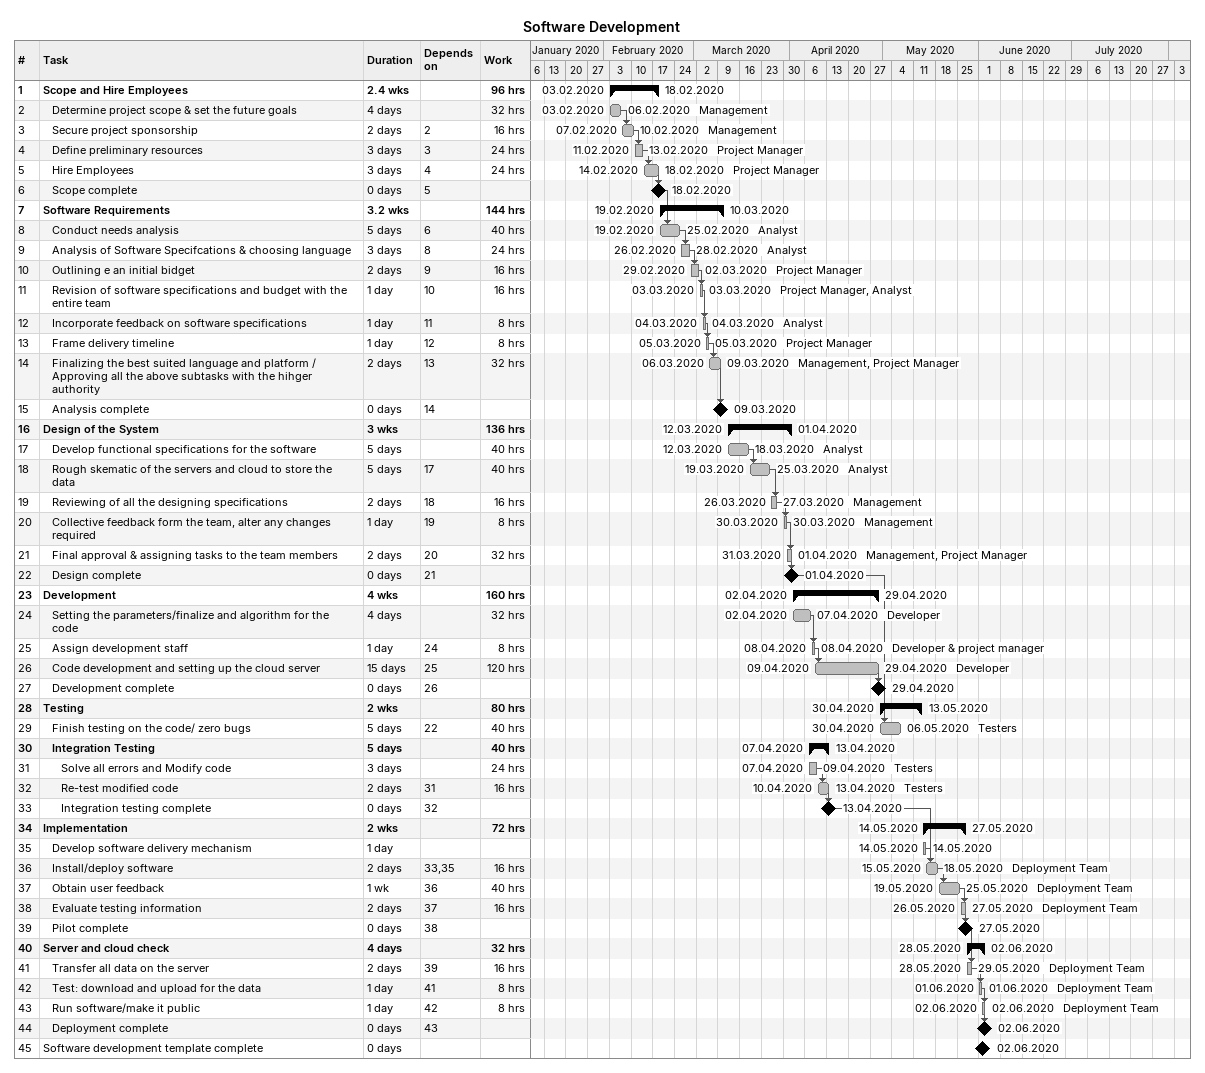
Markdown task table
Software Development

| ID | Level | Task | Duration | Start | Finish | Predecessors | Resources | Work (h) |
|---|---|---|---|---|---|---|---|---|
| 1 | 1 | **Scope and Hire Employees** | 2.4w | 2020-02-03 | 2020-02-18 |  |  | 96 |
| 2 | 2 | Determine project scope & set the future goals | 4d | 2020-02-03 | 2020-02-06 |  | Management | 32 |
| 3 | 2 | Secure project sponsorship | 2d | 2020-02-07 | 2020-02-10 | 2 | Management | 16 |
| 4 | 2 | Define preliminary resources | 3d | 2020-02-11 | 2020-02-13 | 3 | Project Manager | 24 |
| 5 | 2 | Hire Employees | 3d | 2020-02-14 | 2020-02-18 | 4 | Project Manager | 24 |
| 6 | 2 | Scope complete | 0d | 2020-02-18 | 2020-02-18 | 5 |  |  |
| 7 | 1 | **Software Requirements** | 3.2w | 2020-02-19 | 2020-03-10 |  |  | 144 |
| 8 | 2 | Conduct needs analysis | 5d | 2020-02-19 | 2020-02-25 | 6 | Analyst | 40 |
| 9 | 2 | Analysis of Software Specifcations & choosing language | 3d | 2020-02-26 | 2020-02-28 | 8 | Analyst | 24 |
| 10 | 2 | Outlining e an initial bidget | 2d | 2020-02-29 | 2020-03-02 | 9 | Project Manager | 16 |
| 11 | 2 | Revision of software specifications and budget with the entire team | 1d | 2020-03-03 | 2020-03-03 | 10 | Project Manager, Analyst | 16 |
| 12 | 2 | Incorporate feedback on software specifications | 1d | 2020-03-04 | 2020-03-04 | 11 | Analyst | 8 |
| 13 | 2 | Frame delivery timeline | 1d | 2020-03-05 | 2020-03-05 | 12 | Project Manager | 8 |
| 14 | 2 | Finalizing the best suited language and platform / Approving all the above subtasks with the hihger authority | 2d | 2020-03-06 | 2020-03-09 | 13 | Management, Project Manager | 32 |
| 15 | 2 | Analysis complete | 0d | 2020-03-09 | 2020-03-09 | 14 |  |  |
| 16 | 1 | **Design of the System** | 3w | 2020-03-12 | 2020-04-01 |  |  | 136 |
| 17 | 2 | Develop functional specifications for the software | 5d | 2020-03-12 | 2020-03-18 |  | Analyst | 40 |
| 18 | 2 | Rough skematic of the servers and cloud to store the data | 5d | 2020-03-19 | 2020-03-25 | 17 | Analyst | 40 |
| 19 | 2 | Reviewing of all the designing specifications | 2d | 2020-03-26 | 2020-03-27 | 18 | Management | 16 |
| 20 | 2 | Collective feedback form the team, alter any changes required | 1d | 2020-03-30 | 2020-03-30 | 19 | Management | 8 |
| 21 | 2 | Final approval & assigning tasks to the team members | 2d | 2020-03-31 | 2020-04-01 | 20 | Management, Project Manager | 32 |
| 22 | 2 | Design complete | 0d | 2020-04-01 | 2020-04-01 | 21 |  |  |
| 23 | 1 | **Development** | 4w | 2020-04-02 | 2020-04-29 |  |  | 160 |
| 24 | 2 | Setting the parameters/finalize and algorithm for the code | 4d | 2020-04-02 | 2020-04-07 |  | Developer | 32 |
| 25 | 2 | Assign development staff | 1d | 2020-04-08 | 2020-04-08 | 24 | Developer & project manager | 8 |
| 26 | 2 | Code development and setting up the cloud server | 15d | 2020-04-09 | 2020-04-29 | 25 | Developer | 120 |
| 27 | 2 | Development complete | 0d | 2020-04-29 | 2020-04-29 | 26 |  |  |
| 28 | 1 | **Testing** | 2w | 2020-04-30 | 2020-05-13 |  |  | 80 |
| 29 | 2 | Finish testing on the code/ zero bugs | 5d | 2020-04-30 | 2020-05-06 | 22 | Testers | 40 |
| 30 | 2 | **Integration Testing** | 5d | 2020-04-07 | 2020-04-13 |  |  | 40 |
| 31 | 3 | Solve all errors and Modify code | 3d | 2020-04-07 | 2020-04-09 |  | Testers | 24 |
| 32 | 3 | Re-test modified code | 2d | 2020-04-10 | 2020-04-13 | 31 | Testers | 16 |
| 33 | 3 | Integration testing complete | 0d | 2020-04-13 | 2020-04-13 | 32 |  |  |
| 34 | 1 | **Implementation** | 2w | 2020-05-14 | 2020-05-27 |  |  | 72 |
| 35 | 2 | Develop software delivery mechanism | 1d | 2020-05-14 | 2020-05-14 |  |  |  |
| 36 | 2 | Install/deploy software | 2d | 2020-05-15 | 2020-05-18 | 33, 35 | Deployment Team | 16 |
| 37 | 2 | Obtain user feedback | 1w | 2020-05-19 | 2020-05-25 | 36 | Deployment Team | 40 |
| 38 | 2 | Evaluate testing information | 2d | 2020-05-26 | 2020-05-27 | 37 | Deployment Team | 16 |
| 39 | 2 | Pilot complete | 0d | 2020-05-27 | 2020-05-27 | 38 |  |  |
| 40 | 1 | **Server and cloud check** | 4d | 2020-05-28 | 2020-06-02 |  |  | 32 |
| 41 | 2 | Transfer all data on the server | 2d | 2020-05-28 | 2020-05-29 | 39 | Deployment Team | 16 |
| 42 | 2 | Test: download and upload for the data | 1d | 2020-06-01 | 2020-06-01 | 41 | Deployment Team | 8 |
| 43 | 2 | Run software/make it public | 1d | 2020-06-02 | 2020-06-02 | 42 | Deployment Team | 8 |
| 44 | 2 | Deployment complete | 0d | 2020-06-02 | 2020-06-02 | 43 |  |  |
| 45 | 1 | Software development template complete | 0d | 2020-06-02 | 2020-06-02 |  |  |  |
